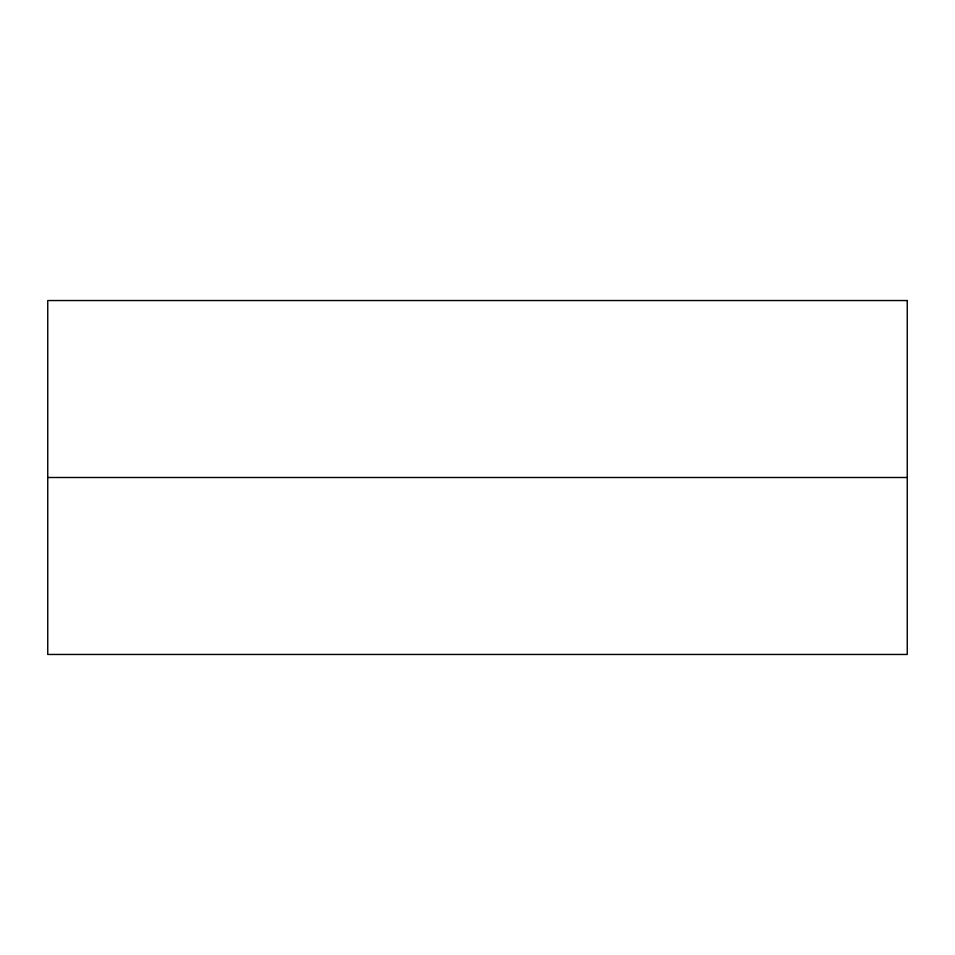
<?xml version="1.0" encoding="UTF-8"?>
<svg xmlns="http://www.w3.org/2000/svg" width="955" height="955" viewBox="0 0 955 955"><rect width="100%" height="100%" fill="white"/><g stroke="black" fill="none" stroke-linecap="round" stroke-linejoin="round"><path stroke-width="1.43" d="M47.75 477.5L907.25 477.5M907.25 300.538L47.75 300.538L47.75 654.462L907.25 654.462L907.25 300.538"/></g></svg>
